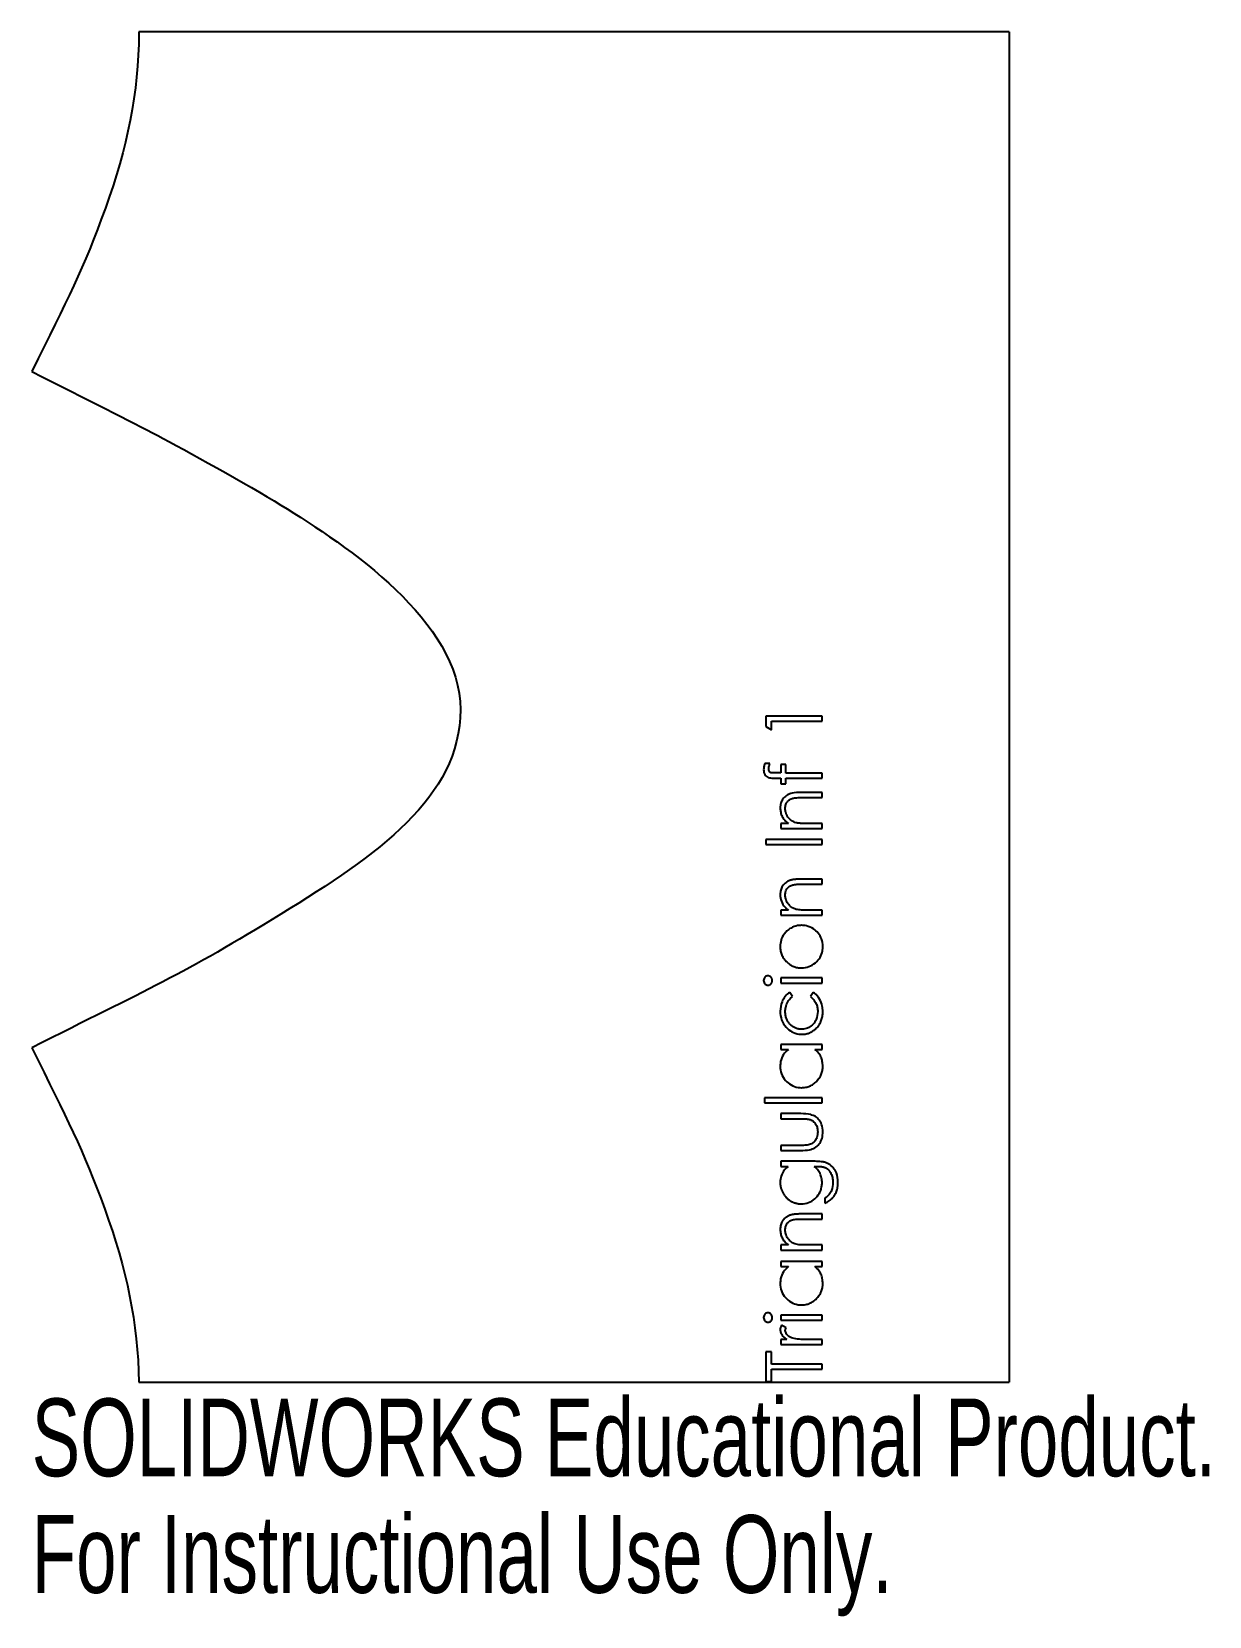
# Model space of a CAD drawing. Header units: millimetres. Extents: x 6.5 to 79.8, y -98.4 to 0.1.
import ezdxf

# ---------------------------------------------------------------- set-up
doc = ezdxf.new("R2010")
doc.units = ezdxf.units.MM
doc.styles.add('SLDTEXTSTYLE0', font='TXT', dxfattribs={"width": 0.7})

msp = doc.modelspace()

# ---------------------------------------------------------------- linework, layer by layer
at = {"color": 7, "linetype": 'Continuous', "lineweight": 25}
for p, q in [((67.305, 0.1), (13.163, 0.1)), ((13.163, 0.1), (13.163, 0)), ((67.305, 0.1), (67.305, -83.867)), ((52.169, -42.45), (52.169, -43.097)), ((55.669, -42.45), (52.169, -42.45)), ((52.169, -43.097), (52.528, -43.303)), ((52.528, -42.764), (55.669, -42.764)), ((52.528, -43.303), (52.528, -42.764)), ((55.669, -42.764), (55.669, -42.45)), ((52.427, -45.412), (52.101, -45.412)), ((53.112, -45.993), (52.757, -45.993)), ((53.112, -45.457), (53.112, -45.993)), ((53.426, -45.457), (53.112, -45.457)), ((53.426, -45.994), (53.426, -45.457)), ((55.669, -45.995), (53.426, -45.994)), ((55.669, -46.309), (55.669, -45.995)), ((52.703, -46.309), (53.112, -46.309)), ((53.112, -46.309), (53.112, -46.668)), ((53.112, -46.668), (53.426, -46.668)), ((53.426, -46.309), (55.669, -46.309)), ((53.426, -46.668), (53.426, -46.309)), ((55.669, -47.207), (54.363, -47.207)), ((55.669, -47.521), (55.669, -47.207)), ((54.466, -47.521), (55.669, -47.521)), ((53.112, -49.136), (53.112, -49.45)), ((53.573, -49.136), (53.112, -49.136)), ((55.669, -49.136), (54.745, -49.136)), ((55.669, -49.45), (55.669, -49.136)), ((52.169, -50.123), (52.169, -50.437)), ((55.669, -50.123), (52.169, -50.123)), ((53.112, -49.45), (55.669, -49.45)), ((55.669, -50.437), (55.669, -50.123)), ((52.169, -50.437), (55.669, -50.437)), ((55.669, -52.591), (54.363, -52.591)), ((54.466, -52.905), (55.669, -52.905)), ((55.669, -52.905), (55.669, -52.591)), ((53.112, -54.521), (53.112, -54.835)), ((53.573, -54.521), (53.112, -54.521)), ((53.112, -54.835), (55.669, -54.835)), ((55.669, -54.521), (54.745, -54.521)), ((55.669, -54.835), (55.669, -54.521)), ((53.112, -58.739), (53.112, -59.053)), ((55.669, -58.739), (53.112, -58.739)), ((53.112, -59.053), (55.669, -59.053)), ((55.669, -59.053), (55.669, -58.739)), ((53.83, -59.899), (53.666, -59.636)), ((55.124, -59.636), (54.951, -59.899)), ((53.112, -62.867), (53.112, -63.181)), ((55.669, -62.867), (53.112, -62.867)), ((55.669, -63.181), (55.669, -62.867)), ((53.112, -63.181), (53.585, -63.181)), ((55.227, -63.181), (55.669, -63.181)), ((52.08, -66.187), (52.08, -66.501)), ((55.669, -66.187), (52.08, -66.187)), ((52.08, -66.501), (55.669, -66.501)), ((55.669, -66.501), (55.669, -66.187)), ((53.112, -67.175), (53.112, -67.489)), ((54.357, -67.175), (53.112, -67.175)), ((53.112, -67.489), (54.298, -67.489)), ((53.112, -69.149), (53.112, -69.463)), ((54.298, -69.149), (53.112, -69.149)), ((53.112, -69.463), (54.334, -69.463)), ((53.112, -70.136), (53.112, -70.45)), ((55.141, -70.136), (53.112, -70.136)), ((53.112, -70.45), (53.559, -70.45)), ((55.179, -70.45), (55.312, -70.45)), ((55.849, -72.425), (55.849, -72.739)), ((55.669, -73.412), (54.363, -73.412)), ((54.466, -73.726), (55.669, -73.726)), ((55.669, -73.726), (55.669, -73.412)), ((53.112, -75.341), (53.112, -75.655)), ((53.573, -75.341), (53.112, -75.341)), ((53.112, -75.655), (55.669, -75.655)), ((55.669, -75.341), (54.745, -75.341)), ((55.669, -75.655), (55.669, -75.341)), ((53.112, -76.373), (53.112, -76.687)), ((55.669, -76.373), (53.112, -76.373)), ((53.112, -76.687), (53.585, -76.687)), ((55.227, -76.687), (55.669, -76.687)), ((55.669, -76.687), (55.669, -76.373)), ((53.112, -79.694), (53.112, -80.008)), ((55.669, -79.694), (53.112, -79.694)), ((55.669, -80.008), (55.669, -79.694)), ((53.112, -80.008), (55.669, -80.008)), ((53.427, -80.494), (53.155, -80.322)), ((53.112, -81.219), (53.112, -81.533)), ((53.488, -81.219), (53.112, -81.219)), ((53.112, -81.533), (55.669, -81.533)), ((55.669, -81.219), (54.81, -81.219)), ((55.669, -81.533), (55.669, -81.219)), ((52.169, -81.982), (52.169, -83.822)), ((52.528, -81.982), (52.169, -81.982)), ((52.528, -82.745), (52.528, -81.982)), ((55.669, -82.745), (52.528, -82.745)), ((55.669, -83.059), (55.669, -82.745)), ((52.528, -83.822), (52.528, -83.059)), ((52.528, -83.059), (55.669, -83.059)), ((13.162, -83.867), (67.305, -83.867)), ((52.169, -83.822), (52.528, -83.822))]:
    msp.add_line(p, q, dxfattribs=at)
for points, knots in [([(13.163, 0), (13.159, -3.658), (12.43, -7.148), (9.728, -14.616), (8.707, -16.585), (6.496, -21.025)], [0, 0, 0, 0, 0.5, 0.5, 1, 1, 1, 1]), ([(6.496, -21.025), (10.027, -22.797), (12.64, -24.128), (16.03, -25.908), (19.925, -28.049), (26.154, -31.891), (33.166, -36.56), (33.165, -47.54), (27.974, -51.087), (16.029, -58.455), (13.557, -59.531), (6.496, -63.075)], [0, 0, 0, 0, 0.125, 0.125, 0.25, 0.25, 0.5, 0.5, 0.75, 0.75, 1, 1, 1, 1]), ([(52.101, -45.412), (52.092, -45.443), (52.083, -45.474), (52.075, -45.506), (52.067, -45.537), (52.061, -45.569), (52.055, -45.601), (52.043, -45.665), (52.037, -45.73), (52.035, -45.795)], [0, 0, 0, 0, 0.0000975719, 0.0000975719, 0.0000975719, 0.0001952224, 0.0001952224, 0.0001952224, 0.0003900159, 0.0003900159, 0.0003900159, 0.0003900159]), ([(52.035, -45.795), (52.037, -45.867), (52.045, -45.941), (52.07, -46.009), (52.088, -46.056), (52.113, -46.102), (52.146, -46.141), (52.178, -46.18), (52.218, -46.215), (52.262, -46.24), (52.302, -46.262), (52.348, -46.276), (52.393, -46.285), (52.494, -46.307), (52.599, -46.309), (52.703, -46.309)], [0, 0, 0, 0, 0.0002172912, 0.0002172912, 0.0002172912, 0.0003683613, 0.0003683613, 0.0003683613, 0.0005201467, 0.0005201467, 0.0005201467, 0.0006575368, 0.0006575368, 0.0006575368, 0.0009661994, 0.0009661994, 0.0009661994, 0.0009661994]), ([(52.349, -45.73), (52.35, -45.702), (52.352, -45.675), (52.356, -45.647), (52.36, -45.62), (52.366, -45.593), (52.373, -45.566), (52.387, -45.514), (52.407, -45.462), (52.427, -45.412)], [0, 0, 0, 0, 0.000082786, 0.000082786, 0.000082786, 0.0001656782, 0.0001656782, 0.0001656782, 0.0003299111, 0.0003299111, 0.0003299111, 0.0003299111]), ([(52.757, -45.993), (52.7, -45.994), (52.643, -45.993), (52.586, -45.989), (52.559, -45.988), (52.533, -45.985), (52.506, -45.982), (52.491, -45.98), (52.477, -45.976), (52.463, -45.969), (52.45, -45.962), (52.437, -45.953), (52.426, -45.942), (52.405, -45.921), (52.387, -45.895), (52.375, -45.868), (52.363, -45.842), (52.356, -45.814), (52.353, -45.785), (52.35, -45.767), (52.35, -45.749), (52.349, -45.73)], [0, 0, 0, 0, 0.0001714342, 0.0001714342, 0.0001714342, 0.0002508883, 0.0002508883, 0.0002508883, 0.0002967415, 0.0002967415, 0.0002967415, 0.0003427135, 0.0003427135, 0.0003427135, 0.0004350936, 0.0004350936, 0.0004350936, 0.0005214408, 0.0005214408, 0.0005214408, 0.0005772455, 0.0005772455, 0.0005772455, 0.0005772455]), ([(54.363, -47.207), (54.177, -47.207), (53.989, -47.215), (53.807, -47.252), (53.706, -47.272), (53.606, -47.305), (53.516, -47.356), (53.427, -47.406), (53.345, -47.475), (53.279, -47.555), (53.217, -47.629), (53.166, -47.714), (53.131, -47.803), (53.095, -47.897), (53.075, -47.997), (53.07, -48.097), (53.068, -48.119), (53.068, -48.141), (53.067, -48.163)], [0, 0, 0, 0, 0.000558508, 0.000558508, 0.000558508, 0.00086766, 0.00086766, 0.00086766, 0.001179333, 0.001179333, 0.001179333, 0.001468886, 0.001468886, 0.001468886, 0.00176931, 0.00176931, 0.00176931, 0.001834568, 0.001834568, 0.001834568, 0.001834568]), ([(53.067, -48.163), (53.068, -48.21), (53.071, -48.302), (53.094, -48.438), (53.132, -48.569), (53.185, -48.694), (53.255, -48.815), (53.344, -48.929), (53.45, -49.038), (53.531, -49.103), (53.573, -49.136)], [0, 0, 0, 0, 0.123147, 0.243425, 0.36191, 0.480097, 0.601045, 0.726846, 0.859016, 1, 1, 1, 1]), ([(53.381, -48.218), (53.384, -48.125), (53.393, -48.031), (53.423, -47.943), (53.443, -47.885), (53.472, -47.828), (53.51, -47.779), (53.548, -47.73), (53.596, -47.688), (53.648, -47.654), (53.711, -47.614), (53.782, -47.586), (53.854, -47.566), (53.864, -47.563), (53.874, -47.561), (53.884, -47.558)], [0, 0, 0, 0, 0.0002774871, 0.0002774871, 0.0002774871, 0.0004625107, 0.0004625107, 0.0004625107, 0.0006482892, 0.0006482892, 0.0006482892, 0.0008720288, 0.0008720288, 0.0008720288, 0.0009030745, 0.0009030745, 0.0009030745, 0.0009030745]), ([(54.058, -49.088), (53.957, -49.058), (53.857, -49.015), (53.771, -48.954), (53.685, -48.892), (53.608, -48.815), (53.547, -48.729), (53.482, -48.64), (53.433, -48.538), (53.406, -48.432), (53.389, -48.362), (53.382, -48.289), (53.381, -48.218)], [0, 0, 0, 0, 0.000316823, 0.000316823, 0.000316823, 0.000633305, 0.000633305, 0.000633305, 0.000962909, 0.000962909, 0.000962909, 0.001176439, 0.001176439, 0.001176439, 0.001176439]), ([(53.884, -47.558), (53.932, -47.547), (53.981, -47.541), (54.029, -47.536), (54.078, -47.531), (54.126, -47.528), (54.175, -47.526), (54.272, -47.522), (54.369, -47.521), (54.466, -47.521)], [0, 0, 0, 0, 0.0001464416, 0.0001464416, 0.0001464416, 0.0002924544, 0.0002924544, 0.0002924544, 0.0005834542, 0.0005834542, 0.0005834542, 0.0005834542]), ([(54.745, -49.136), (54.705, -49.136), (54.628, -49.136), (54.518, -49.134), (54.418, -49.129), (54.327, -49.125), (54.246, -49.118), (54.175, -49.109), (54.113, -49.1), (54.076, -49.092), (54.058, -49.088)], [0, 0, 0, 0, 0.173906, 0.333601, 0.479157, 0.61054, 0.728948, 0.832385, 0.923005, 1, 1, 1, 1]), ([(54.363, -52.591), (54.322, -52.591), (54.241, -52.592), (54.124, -52.598), (54.016, -52.606), (53.916, -52.616), (53.825, -52.632), (53.742, -52.65), (53.668, -52.672), (53.581, -52.705), (53.483, -52.756), (53.379, -52.833), (53.287, -52.925), (53.208, -53.03), (53.145, -53.147), (53.1, -53.273), (53.072, -53.407), (53.069, -53.5), (53.067, -53.548)], [0, 0, 0, 0, 0.0679271, 0.1317255, 0.1906683, 0.2451968, 0.2955086, 0.3416162, 0.3833927, 0.4218026, 0.4933187, 0.5629239, 0.6330781, 0.7045117, 0.7765663, 0.8487461, 0.9227596, 1, 1, 1, 1]), ([(53.381, -53.602), (53.384, -53.51), (53.393, -53.415), (53.423, -53.328), (53.443, -53.269), (53.472, -53.213), (53.51, -53.164), (53.548, -53.115), (53.596, -53.072), (53.648, -53.039), (53.711, -52.998), (53.782, -52.97), (53.854, -52.951), (53.864, -52.948), (53.874, -52.945), (53.884, -52.942)], [0, 0, 0, 0, 0.0002774871, 0.0002774871, 0.0002774871, 0.0004625107, 0.0004625107, 0.0004625107, 0.0006482892, 0.0006482892, 0.0006482892, 0.0008720288, 0.0008720288, 0.0008720288, 0.0009030745, 0.0009030745, 0.0009030745, 0.0009030745]), ([(53.884, -52.942), (53.932, -52.932), (53.981, -52.925), (54.029, -52.921), (54.078, -52.916), (54.126, -52.913), (54.175, -52.91), (54.272, -52.906), (54.369, -52.906), (54.466, -52.905)], [0, 0, 0, 0, 0.0001464416, 0.0001464416, 0.0001464416, 0.0002924544, 0.0002924544, 0.0002924544, 0.0005834542, 0.0005834542, 0.0005834542, 0.0005834542]), ([(53.067, -53.548), (53.071, -53.689), (53.091, -53.834), (53.14, -53.967), (53.19, -54.101), (53.269, -54.227), (53.365, -54.333), (53.428, -54.402), (53.5, -54.462), (53.573, -54.521)], [0, 0, 0, 0, 0.000425427, 0.000425427, 0.000425427, 0.000856248, 0.000856248, 0.000856248, 0.001134119, 0.001134119, 0.001134119, 0.001134119]), ([(54.058, -54.472), (53.957, -54.443), (53.857, -54.399), (53.771, -54.338), (53.685, -54.277), (53.608, -54.2), (53.547, -54.114), (53.482, -54.025), (53.433, -53.923), (53.406, -53.816), (53.389, -53.747), (53.382, -53.674), (53.381, -53.602)], [0, 0, 0, 0, 0.000316823, 0.000316823, 0.000316823, 0.000633305, 0.000633305, 0.000633305, 0.000962909, 0.000962909, 0.000962909, 0.001176439, 0.001176439, 0.001176439, 0.001176439]), ([(54.745, -54.521), (54.687, -54.52), (54.63, -54.52), (54.572, -54.519), (54.515, -54.518), (54.457, -54.516), (54.4, -54.513), (54.285, -54.507), (54.17, -54.498), (54.058, -54.472)], [0, 0, 0, 0, 0.0001724863, 0.0001724863, 0.0001724863, 0.000345024, 0.000345024, 0.000345024, 0.0006898418, 0.0006898418, 0.0006898418, 0.0006898418]), ([(53.488, -55.814), (53.422, -55.877), (53.358, -55.943), (53.305, -56.018), (53.224, -56.13), (53.16, -56.257), (53.122, -56.39), (53.085, -56.518), (53.07, -56.652), (53.067, -56.785)], [0, 0, 0, 0, 0.000274468, 0.000274468, 0.000274468, 0.000693177, 0.000693177, 0.000693177, 0.001093287, 0.001093287, 0.001093287, 0.001093287]), ([(54.398, -55.463), (54.314, -55.465), (54.23, -55.47), (54.148, -55.484), (54.005, -55.509), (53.864, -55.559), (53.738, -55.631), (53.648, -55.682), (53.566, -55.746), (53.488, -55.814)], [0, 0, 0, 0, 0.000250447, 0.000250447, 0.000250447, 0.00069061, 0.00069061, 0.00069061, 0.001000429, 0.001000429, 0.001000429, 0.001000429]), ([(55.714, -56.785), (55.71, -56.624), (55.691, -56.459), (55.635, -56.307), (55.589, -56.179), (55.519, -56.058), (55.433, -55.954), (55.347, -55.85), (55.244, -55.758), (55.132, -55.683), (55.001, -55.595), (54.852, -55.53), (54.698, -55.496), (54.6, -55.474), (54.498, -55.465), (54.398, -55.463)], [0, 0, 0, 0, 0.000485208, 0.000485208, 0.000485208, 0.000890715, 0.000890715, 0.000890715, 0.001293558, 0.001293558, 0.001293558, 0.001766456, 0.001766456, 0.001766456, 0.002065996, 0.002065996, 0.002065996, 0.002065996]), ([(53.067, -56.785), (53.068, -56.833), (53.07, -56.928), (53.091, -57.066), (53.124, -57.198), (53.171, -57.324), (53.23, -57.444), (53.304, -57.556), (53.39, -57.664), (53.456, -57.727), (53.49, -57.76)], [0, 0, 0, 0, 0.1313, 0.258712, 0.382089, 0.503564, 0.625181, 0.747287, 0.871502, 1, 1, 1, 1]), ([(54.398, -58.11), (54.552, -58.107), (54.709, -58.085), (54.853, -58.033), (54.999, -57.98), (55.136, -57.897), (55.255, -57.798), (55.37, -57.701), (55.472, -57.585), (55.547, -57.455), (55.62, -57.329), (55.669, -57.188), (55.693, -57.044), (55.708, -56.959), (55.712, -56.872), (55.714, -56.785)], [0, 0, 0, 0, 0.000462335, 0.000462335, 0.000462335, 0.000927126, 0.000927126, 0.000927126, 0.00137756, 0.00137756, 0.00137756, 0.001813314, 0.001813314, 0.001813314, 0.002070259, 0.002070259, 0.002070259, 0.002070259]), ([(53.49, -57.76), (53.523, -57.788), (53.586, -57.843), (53.689, -57.915), (53.797, -57.975), (53.909, -58.024), (54.025, -58.064), (54.145, -58.091), (54.27, -58.107), (54.355, -58.109), (54.398, -58.11)], [0, 0, 0, 0, 0.128414, 0.253765, 0.377295, 0.499568, 0.621312, 0.744756, 0.871078, 1, 1, 1, 1]), ([(52.305, -58.604), (52.268, -58.606), (52.23, -58.612), (52.196, -58.628), (52.166, -58.642), (52.139, -58.664), (52.116, -58.688), (52.092, -58.714), (52.071, -58.745), (52.058, -58.777), (52.044, -58.81), (52.038, -58.845), (52.036, -58.88), (52.035, -58.886), (52.035, -58.891), (52.035, -58.897)], [0, 0, 0, 0, 0.0001119691, 0.0001119691, 0.0001119691, 0.0002113282, 0.0002113282, 0.0002113282, 0.0003172396, 0.0003172396, 0.0003172396, 0.0004214758, 0.0004214758, 0.0004214758, 0.0004383353, 0.0004383353, 0.0004383353, 0.0004383353]), ([(52.035, -58.897), (52.037, -58.941), (52.044, -58.986), (52.062, -59.026), (52.079, -59.06), (52.101, -59.091), (52.129, -59.117), (52.154, -59.14), (52.184, -59.16), (52.216, -59.172), (52.245, -59.182), (52.275, -59.186), (52.305, -59.187)], [0, 0, 0, 0, 0.0001314608, 0.0001314608, 0.0001314608, 0.0002429717, 0.0002429717, 0.0002429717, 0.0003459263, 0.0003459263, 0.0003459263, 0.0004353458, 0.0004353458, 0.0004353458, 0.0004353458]), ([(52.573, -58.897), (52.572, -58.878), (52.571, -58.839), (52.555, -58.784), (52.53, -58.734), (52.495, -58.689), (52.455, -58.651), (52.408, -58.624), (52.358, -58.607), (52.323, -58.605), (52.305, -58.604)], [0, 0, 0, 0, 0.1326987, 0.2598496, 0.3866707, 0.5150829, 0.6425029, 0.7624537, 0.8798379, 1, 1, 1, 1]), ([(52.305, -59.187), (52.323, -59.186), (52.358, -59.184), (52.408, -59.167), (52.455, -59.14), (52.495, -59.103), (52.53, -59.058), (52.555, -59.008), (52.571, -58.954), (52.572, -58.916), (52.573, -58.897)], [0, 0, 0, 0, 0.120854, 0.238915, 0.359557, 0.486635, 0.615787, 0.743339, 0.868133, 1, 1, 1, 1]), ([(53.666, -59.636), (53.557, -59.704), (53.453, -59.787), (53.371, -59.887), (53.288, -59.987), (53.226, -60.104), (53.178, -60.225), (53.106, -60.409), (53.071, -60.609), (53.067, -60.807)], [0, 0, 0, 0, 0.000387564, 0.000387564, 0.000387564, 0.000776536, 0.000776536, 0.000776536, 0.001373172, 0.001373172, 0.001373172, 0.001373172]), ([(53.381, -60.83), (53.383, -60.742), (53.388, -60.652), (53.406, -60.566), (53.431, -60.443), (53.475, -60.322), (53.541, -60.215), (53.604, -60.111), (53.687, -60.017), (53.781, -59.939), (53.797, -59.925), (53.813, -59.912), (53.83, -59.899)], [0, 0, 0, 0, 0.000265532, 0.000265532, 0.000265532, 0.000644575, 0.000644575, 0.000644575, 0.001012544, 0.001012544, 0.001012544, 0.001075483, 0.001075483, 0.001075483, 0.001075483]), ([(54.951, -59.899), (54.987, -59.929), (55.058, -59.989), (55.149, -60.09), (55.227, -60.196), (55.29, -60.31), (55.34, -60.431), (55.375, -60.557), (55.396, -60.691), (55.399, -60.782), (55.4, -60.828)], [0, 0, 0, 0, 0.131436, 0.258143, 0.380628, 0.501558, 0.622702, 0.744553, 0.870019, 1, 1, 1, 1]), ([(55.714, -60.833), (55.713, -60.719), (55.705, -60.605), (55.683, -60.493), (55.652, -60.337), (55.596, -60.183), (55.514, -60.047), (55.434, -59.911), (55.328, -59.787), (55.203, -59.692), (55.177, -59.672), (55.151, -59.654), (55.124, -59.636)], [0, 0, 0, 0, 0.000341013, 0.000341013, 0.000341013, 0.000822654, 0.000822654, 0.000822654, 0.001299786, 0.001299786, 0.001299786, 0.001395425, 0.001395425, 0.001395425, 0.001395425]), ([(53.067, -60.807), (53.07, -60.987), (53.094, -61.169), (53.154, -61.339), (53.215, -61.509), (53.309, -61.672), (53.431, -61.806), (53.535, -61.92), (53.661, -62.017), (53.798, -62.089), (53.929, -62.157), (54.074, -62.205), (54.22, -62.225), (54.284, -62.234), (54.348, -62.238), (54.412, -62.239)], [0, 0, 0, 0, 0.000538846, 0.000538846, 0.000538846, 0.00108353, 0.00108353, 0.00108353, 0.001545368, 0.001545368, 0.001545368, 0.00198767, 0.00198767, 0.00198767, 0.002176173, 0.002176173, 0.002176173, 0.002176173]), ([(54.384, -61.925), (54.349, -61.924), (54.282, -61.922), (54.183, -61.906), (54.087, -61.883), (53.997, -61.848), (53.909, -61.805), (53.826, -61.75), (53.746, -61.687), (53.672, -61.614), (53.604, -61.534), (53.544, -61.448), (53.494, -61.357), (53.452, -61.262), (53.421, -61.161), (53.397, -61.055), (53.384, -60.944), (53.382, -60.868), (53.381, -60.83)], [0, 0, 0, 0, 0.061906, 0.122282, 0.181243, 0.239687, 0.298403, 0.358078, 0.419262, 0.482458, 0.54645, 0.609183, 0.671752, 0.734538, 0.798031, 0.863079, 0.930478, 1, 1, 1, 1]), ([(55.4, -60.828), (55.395, -60.995), (55.369, -61.167), (55.301, -61.32), (55.254, -61.424), (55.191, -61.523), (55.113, -61.606), (55.035, -61.69), (54.941, -61.761), (54.839, -61.813), (54.738, -61.865), (54.628, -61.902), (54.515, -61.916), (54.472, -61.921), (54.428, -61.923), (54.384, -61.925)], [0, 0, 0, 0, 0.00050208, 0.00050208, 0.00050208, 0.00084071, 0.00084071, 0.00084071, 0.001179837, 0.001179837, 0.001179837, 0.001515202, 0.001515202, 0.001515202, 0.001643662, 0.001643662, 0.001643662, 0.001643662]), ([(54.412, -62.239), (54.456, -62.237), (54.544, -62.235), (54.672, -62.215), (54.797, -62.185), (54.915, -62.141), (55.028, -62.084), (55.136, -62.015), (55.24, -61.934), (55.336, -61.84), (55.425, -61.738), (55.502, -61.628), (55.568, -61.511), (55.622, -61.388), (55.663, -61.258), (55.692, -61.122), (55.712, -60.98), (55.713, -60.882), (55.714, -60.833)], [0, 0, 0, 0, 0.062375, 0.123034, 0.182206, 0.24135, 0.30001, 0.359868, 0.420812, 0.484125, 0.547827, 0.610421, 0.672817, 0.735512, 0.798875, 0.863645, 0.930431, 1, 1, 1, 1]), ([(6.496, -63.075), (8.685, -67.469), (9.692, -69.415), (12.386, -76.803), (13.119, -80.219), (13.162, -83.867)], [0, 0, 0, 0, 0.5, 0.5, 1, 1, 1, 1]), ([(53.585, -63.181), (53.465, -63.274), (53.35, -63.379), (53.266, -63.506), (53.181, -63.634), (53.123, -63.783), (53.093, -63.933), (53.075, -64.026), (53.069, -64.121), (53.067, -64.216)], [0, 0, 0, 0, 0.000455479, 0.000455479, 0.000455479, 0.000917423, 0.000917423, 0.000917423, 0.001198448, 0.001198448, 0.001198448, 0.001198448]), ([(55.714, -64.226), (55.713, -64.175), (55.711, -64.075), (55.687, -63.928), (55.651, -63.787), (55.6, -63.652), (55.532, -63.524), (55.448, -63.4), (55.345, -63.286), (55.267, -63.216), (55.227, -63.181)], [0, 0, 0, 0, 0.127623, 0.251841, 0.372678, 0.492807, 0.613695, 0.73754, 0.865709, 1, 1, 1, 1]), ([(53.067, -64.216), (53.071, -64.376), (53.092, -64.54), (53.148, -64.69), (53.204, -64.842), (53.291, -64.985), (53.398, -65.106), (53.496, -65.217), (53.612, -65.316), (53.741, -65.391), (53.876, -65.47), (54.03, -65.523), (54.185, -65.545), (54.251, -65.555), (54.317, -65.557), (54.384, -65.559)], [0, 0, 0, 0, 0.000481557, 0.000481557, 0.000481557, 0.000966642, 0.000966642, 0.000966642, 0.001409977, 0.001409977, 0.001409977, 0.001880345, 0.001880345, 0.001880345, 0.002076199, 0.002076199, 0.002076199, 0.002076199]), ([(54.384, -65.559), (54.429, -65.558), (54.519, -65.555), (54.65, -65.537), (54.776, -65.507), (54.898, -65.464), (55.014, -65.408), (55.125, -65.341), (55.23, -65.261), (55.328, -65.17), (55.418, -65.071), (55.498, -64.965), (55.564, -64.854), (55.62, -64.738), (55.662, -64.617), (55.692, -64.491), (55.711, -64.36), (55.713, -64.271), (55.714, -64.226)], [0, 0, 0, 0, 0.064954, 0.128099, 0.189669, 0.250706, 0.311891, 0.373265, 0.435809, 0.500424, 0.565061, 0.627671, 0.689332, 0.75007, 0.810996, 0.872567, 0.93538, 1, 1, 1, 1]), ([(54.298, -67.489), (54.336, -67.489), (54.408, -67.489), (54.512, -67.492), (54.605, -67.495), (54.689, -67.5), (54.762, -67.508), (54.824, -67.517), (54.876, -67.527), (54.907, -67.536), (54.921, -67.541)], [0, 0, 0, 0, 0.1810473, 0.3465057, 0.4952454, 0.6285346, 0.7454085, 0.8459263, 0.9303072, 1, 1, 1, 1]), ([(55.714, -68.317), (55.713, -68.158), (55.695, -67.996), (55.641, -67.847), (55.606, -67.747), (55.553, -67.652), (55.488, -67.569), (55.422, -67.487), (55.342, -67.413), (55.252, -67.358), (55.164, -67.303), (55.067, -67.263), (54.967, -67.237), (54.769, -67.185), (54.561, -67.177), (54.357, -67.175)], [0, 0, 0, 0, 0.000475598, 0.000475598, 0.000475598, 0.000790843, 0.000790843, 0.000790843, 0.001106846, 0.001106846, 0.001106846, 0.001414219, 0.001414219, 0.001414219, 0.002023325, 0.002023325, 0.002023325, 0.002023325]), ([(54.921, -67.541), (55.011, -67.577), (55.098, -67.628), (55.167, -67.696), (55.228, -67.755), (55.278, -67.826), (55.315, -67.902), (55.351, -67.977), (55.375, -68.059), (55.387, -68.141), (55.396, -68.198), (55.398, -68.256), (55.4, -68.314)], [0, 0, 0, 0, 0.0002909155, 0.0002909155, 0.0002909155, 0.000542856, 0.000542856, 0.000542856, 0.0007896782, 0.0007896782, 0.0007896782, 0.0009602908, 0.0009602908, 0.0009602908, 0.0009602908]), ([(54.334, -69.463), (54.522, -69.461), (54.713, -69.453), (54.898, -69.415), (55.009, -69.392), (55.119, -69.356), (55.217, -69.299), (55.315, -69.242), (55.406, -69.168), (55.477, -69.079), (55.543, -68.998), (55.596, -68.906), (55.634, -68.808), (55.683, -68.678), (55.708, -68.537), (55.713, -68.397), (55.714, -68.371), (55.714, -68.344), (55.714, -68.317)], [0, 0, 0, 0, 0.000565937, 0.000565937, 0.000565937, 0.000906558, 0.000906558, 0.000906558, 0.001249065, 0.001249065, 0.001249065, 0.0015612, 0.0015612, 0.0015612, 0.001980009, 0.001980009, 0.001980009, 0.002059968, 0.002059968, 0.002059968, 0.002059968]), ([(55.4, -68.314), (55.396, -68.429), (55.384, -68.546), (55.344, -68.654), (55.314, -68.736), (55.273, -68.814), (55.218, -68.881), (55.163, -68.948), (55.094, -69.006), (55.018, -69.047), (54.98, -69.069), (54.938, -69.084), (54.896, -69.099)], [0, 0, 0, 0, 0.0003452297, 0.0003452297, 0.0003452297, 0.0006027912, 0.0006027912, 0.0006027912, 0.0008619953, 0.0008619953, 0.0008619953, 0.0009923468, 0.0009923468, 0.0009923468, 0.0009923468]), ([(54.896, -69.099), (54.848, -69.113), (54.798, -69.121), (54.748, -69.128), (54.698, -69.134), (54.648, -69.138), (54.598, -69.141), (54.498, -69.147), (54.398, -69.148), (54.298, -69.149)], [0, 0, 0, 0, 0.0001511244, 0.0001511244, 0.0001511244, 0.0003015882, 0.0003015882, 0.0003015882, 0.0006008298, 0.0006008298, 0.0006008298, 0.0006008298]), ([(53.559, -70.45), (53.423, -70.571), (53.29, -70.705), (53.206, -70.866), (53.142, -70.987), (53.101, -71.122), (53.082, -71.258), (53.072, -71.325), (53.069, -71.394), (53.067, -71.463)], [0, 0, 0, 0, 0.000545486, 0.000545486, 0.000545486, 0.000952998, 0.000952998, 0.000952998, 0.001154492, 0.001154492, 0.001154492, 0.001154492]), ([(55.926, -70.229), (55.863, -70.208), (55.799, -70.191), (55.733, -70.179), (55.668, -70.166), (55.602, -70.158), (55.536, -70.152), (55.405, -70.141), (55.273, -70.137), (55.141, -70.136)], [0, 0, 0, 0, 0.0001991732, 0.0001991732, 0.0001991732, 0.0003978228, 0.0003978228, 0.0003978228, 0.0007924814, 0.0007924814, 0.0007924814, 0.0007924814]), ([(55.669, -71.472), (55.668, -71.423), (55.665, -71.325), (55.64, -71.179), (55.6, -71.039), (55.545, -70.903), (55.475, -70.774), (55.391, -70.654), (55.292, -70.545), (55.217, -70.482), (55.179, -70.45)], [0, 0, 0, 0, 0.126843, 0.251006, 0.375267, 0.500427, 0.625557, 0.749059, 0.873416, 1, 1, 1, 1]), ([(55.312, -70.45), (55.346, -70.45), (55.411, -70.451), (55.506, -70.456), (55.593, -70.463), (55.673, -70.474), (55.745, -70.488), (55.809, -70.505), (55.867, -70.525), (55.933, -70.557), (56.008, -70.608), (56.089, -70.684), (56.16, -70.778), (56.225, -70.887), (56.278, -71.012), (56.316, -71.15), (56.338, -71.302), (56.341, -71.408), (56.343, -71.463)], [0, 0, 0, 0, 0.060777, 0.117433, 0.169606, 0.217853, 0.261416, 0.301265, 0.337323, 0.370316, 0.433435, 0.498962, 0.568877, 0.644781, 0.725513, 0.810719, 0.90182, 1, 1, 1, 1]), ([(56.657, -71.432), (56.654, -71.24), (56.628, -71.043), (56.56, -70.863), (56.516, -70.748), (56.454, -70.638), (56.376, -70.543), (56.298, -70.448), (56.199, -70.366), (56.092, -70.305), (56.039, -70.275), (55.983, -70.251), (55.926, -70.229)], [0, 0, 0, 0, 0.000577451, 0.000577451, 0.000577451, 0.000943919, 0.000943919, 0.000943919, 0.001313745, 0.001313745, 0.001313745, 0.001492931, 0.001492931, 0.001492931, 0.001492931]), ([(53.067, -71.463), (53.067, -71.491), (53.068, -71.548), (53.077, -71.633), (53.091, -71.717), (53.11, -71.8), (53.136, -71.882), (53.165, -71.963), (53.203, -72.042), (53.243, -72.12), (53.289, -72.195), (53.34, -72.267), (53.394, -72.335), (53.452, -72.398), (53.515, -72.457), (53.581, -72.512), (53.651, -72.562), (53.725, -72.608), (53.802, -72.649), (53.88, -72.686), (53.96, -72.716), (54.042, -72.74), (54.125, -72.76), (54.209, -72.773), (54.295, -72.782), (54.353, -72.783), (54.382, -72.783)], [0, 0, 0, 0, 0.041357, 0.082554, 0.123772, 0.164784, 0.205935, 0.247533, 0.289677, 0.332567, 0.37545, 0.417751, 0.459447, 0.500927, 0.54239, 0.583775, 0.625524, 0.66783, 0.710122, 0.751509, 0.79279, 0.833842, 0.874931, 0.916095, 0.957966, 1, 1, 1, 1]), ([(54.382, -72.783), (54.535, -72.78), (54.69, -72.759), (54.833, -72.706), (54.976, -72.652), (55.113, -72.572), (55.228, -72.47), (55.333, -72.377), (55.422, -72.263), (55.492, -72.141), (55.564, -72.015), (55.616, -71.875), (55.644, -71.733), (55.661, -71.647), (55.668, -71.56), (55.669, -71.472)], [0, 0, 0, 0, 0.00045746, 0.00045746, 0.00045746, 0.000916555, 0.000916555, 0.000916555, 0.001336867, 0.001336867, 0.001336867, 0.001770313, 0.001770313, 0.001770313, 0.002029025, 0.002029025, 0.002029025, 0.002029025]), ([(55.849, -72.739), (55.897, -72.716), (55.989, -72.673), (56.114, -72.599), (56.221, -72.523), (56.312, -72.441), (56.389, -72.351), (56.456, -72.251), (56.514, -72.139), (56.565, -72.016), (56.607, -71.882), (56.636, -71.739), (56.654, -71.589), (56.656, -71.485), (56.657, -71.432)], [0, 0, 0, 0, 0.096936, 0.185113, 0.264572, 0.337071, 0.407276, 0.479818, 0.556544, 0.637841, 0.723135, 0.811583, 0.903512, 1, 1, 1, 1]), ([(56.343, -71.463), (56.338, -71.626), (56.323, -71.793), (56.265, -71.945), (56.228, -72.04), (56.175, -72.131), (56.11, -72.209), (56.037, -72.295), (55.944, -72.364), (55.849, -72.425)], [0, 0, 0, 0, 0.000488953, 0.000488953, 0.000488953, 0.000792415, 0.000792415, 0.000792415, 0.001128884, 0.001128884, 0.001128884, 0.001128884]), ([(54.363, -73.412), (54.322, -73.412), (54.241, -73.412), (54.124, -73.418), (54.016, -73.426), (53.916, -73.437), (53.825, -73.453), (53.742, -73.47), (53.668, -73.492), (53.581, -73.525), (53.483, -73.577), (53.379, -73.653), (53.287, -73.745), (53.208, -73.851), (53.145, -73.967), (53.1, -74.093), (53.072, -74.228), (53.069, -74.321), (53.067, -74.368)], [0, 0, 0, 0, 0.0679271, 0.1317255, 0.1906683, 0.2451968, 0.2955086, 0.3416162, 0.3833927, 0.4218026, 0.4933187, 0.5629239, 0.6330781, 0.7045117, 0.7765663, 0.8487461, 0.9227596, 1, 1, 1, 1]), ([(53.381, -74.423), (53.382, -74.38), (53.385, -74.298), (53.409, -74.182), (53.448, -74.077), (53.504, -73.986), (53.576, -73.908), (53.665, -73.845), (53.768, -73.794), (53.845, -73.774), (53.884, -73.763)], [0, 0, 0, 0, 0.140749, 0.270038, 0.390746, 0.506858, 0.621567, 0.739842, 0.864471, 1, 1, 1, 1]), ([(53.884, -73.763), (53.932, -73.753), (53.981, -73.746), (54.029, -73.741), (54.078, -73.736), (54.126, -73.733), (54.175, -73.731), (54.272, -73.727), (54.369, -73.726), (54.466, -73.726)], [0, 0, 0, 0, 0.0001464416, 0.0001464416, 0.0001464416, 0.0002924544, 0.0002924544, 0.0002924544, 0.0005834542, 0.0005834542, 0.0005834542, 0.0005834542]), ([(53.067, -74.368), (53.068, -74.415), (53.071, -74.507), (53.094, -74.644), (53.132, -74.774), (53.185, -74.9), (53.255, -75.02), (53.344, -75.134), (53.45, -75.243), (53.531, -75.308), (53.573, -75.341)], [0, 0, 0, 0, 0.123147, 0.243425, 0.36191, 0.480097, 0.601045, 0.726846, 0.859016, 1, 1, 1, 1]), ([(54.058, -75.293), (53.957, -75.263), (53.857, -75.22), (53.771, -75.159), (53.685, -75.097), (53.608, -75.02), (53.547, -74.934), (53.482, -74.846), (53.433, -74.743), (53.406, -74.637), (53.389, -74.567), (53.382, -74.495), (53.381, -74.423)], [0, 0, 0, 0, 0.000316823, 0.000316823, 0.000316823, 0.000633305, 0.000633305, 0.000633305, 0.000962909, 0.000962909, 0.000962909, 0.001176439, 0.001176439, 0.001176439, 0.001176439]), ([(54.745, -75.341), (54.687, -75.341), (54.63, -75.341), (54.572, -75.34), (54.515, -75.339), (54.457, -75.336), (54.4, -75.333), (54.285, -75.328), (54.17, -75.318), (54.058, -75.293)], [0, 0, 0, 0, 0.0001724863, 0.0001724863, 0.0001724863, 0.000345024, 0.000345024, 0.000345024, 0.0006898418, 0.0006898418, 0.0006898418, 0.0006898418]), ([(53.585, -76.687), (53.465, -76.781), (53.35, -76.886), (53.266, -77.012), (53.181, -77.14), (53.123, -77.289), (53.093, -77.44), (53.075, -77.532), (53.069, -77.628), (53.067, -77.722)], [0, 0, 0, 0, 0.000455479, 0.000455479, 0.000455479, 0.000917423, 0.000917423, 0.000917423, 0.001198448, 0.001198448, 0.001198448, 0.001198448]), ([(55.714, -77.732), (55.713, -77.681), (55.711, -77.581), (55.687, -77.434), (55.651, -77.293), (55.6, -77.158), (55.532, -77.03), (55.448, -76.907), (55.345, -76.792), (55.267, -76.723), (55.227, -76.687)], [0, 0, 0, 0, 0.127623, 0.251841, 0.372678, 0.492807, 0.613695, 0.73754, 0.865709, 1, 1, 1, 1]), ([(53.067, -77.722), (53.071, -77.883), (53.092, -78.046), (53.148, -78.197), (53.204, -78.348), (53.291, -78.491), (53.398, -78.612), (53.496, -78.724), (53.612, -78.823), (53.741, -78.897), (53.876, -78.976), (54.03, -79.03), (54.185, -79.052), (54.251, -79.061), (54.317, -79.064), (54.384, -79.066)], [0, 0, 0, 0, 0.000481557, 0.000481557, 0.000481557, 0.000966642, 0.000966642, 0.000966642, 0.001409977, 0.001409977, 0.001409977, 0.001880345, 0.001880345, 0.001880345, 0.002076199, 0.002076199, 0.002076199, 0.002076199]), ([(54.384, -79.066), (54.429, -79.064), (54.519, -79.062), (54.65, -79.043), (54.776, -79.013), (54.898, -78.97), (55.014, -78.914), (55.125, -78.848), (55.23, -78.768), (55.328, -78.676), (55.418, -78.577), (55.498, -78.471), (55.564, -78.36), (55.62, -78.245), (55.662, -78.123), (55.692, -77.997), (55.711, -77.866), (55.713, -77.777), (55.714, -77.732)], [0, 0, 0, 0, 0.064954, 0.128099, 0.189669, 0.250706, 0.311891, 0.373265, 0.435809, 0.500424, 0.565061, 0.627671, 0.689332, 0.75007, 0.810996, 0.872567, 0.93538, 1, 1, 1, 1]), ([(52.305, -79.559), (52.268, -79.561), (52.23, -79.567), (52.196, -79.583), (52.166, -79.598), (52.139, -79.619), (52.116, -79.643), (52.092, -79.669), (52.071, -79.7), (52.058, -79.732), (52.044, -79.765), (52.038, -79.8), (52.036, -79.835), (52.035, -79.841), (52.035, -79.846), (52.035, -79.852)], [0, 0, 0, 0, 0.0001119691, 0.0001119691, 0.0001119691, 0.0002113282, 0.0002113282, 0.0002113282, 0.0003172396, 0.0003172396, 0.0003172396, 0.0004214758, 0.0004214758, 0.0004214758, 0.0004383353, 0.0004383353, 0.0004383353, 0.0004383353]), ([(52.573, -79.852), (52.572, -79.814), (52.567, -79.776), (52.554, -79.74), (52.54, -79.705), (52.518, -79.672), (52.492, -79.644), (52.469, -79.618), (52.441, -79.597), (52.41, -79.582), (52.382, -79.569), (52.352, -79.562), (52.322, -79.56), (52.317, -79.56), (52.311, -79.559), (52.305, -79.559)], [0, 0, 0, 0, 0.0001134005, 0.0001134005, 0.0001134005, 0.0002281021, 0.0002281021, 0.0002281021, 0.0003314501, 0.0003314501, 0.0003314501, 0.0004212992, 0.0004212992, 0.0004212992, 0.0004379647, 0.0004379647, 0.0004379647, 0.0004379647]), ([(52.035, -79.852), (52.037, -79.896), (52.044, -79.941), (52.062, -79.981), (52.079, -80.015), (52.101, -80.046), (52.129, -80.072), (52.154, -80.096), (52.184, -80.115), (52.216, -80.127), (52.245, -80.137), (52.275, -80.141), (52.305, -80.142)], [0, 0, 0, 0, 0.0001314608, 0.0001314608, 0.0001314608, 0.0002429717, 0.0002429717, 0.0002429717, 0.0003459263, 0.0003459263, 0.0003459263, 0.0004353458, 0.0004353458, 0.0004353458, 0.0004353458]), ([(52.305, -80.142), (52.342, -80.14), (52.379, -80.134), (52.412, -80.119), (52.441, -80.105), (52.467, -80.085), (52.49, -80.062), (52.51, -80.04), (52.528, -80.015), (52.542, -79.988), (52.558, -79.957), (52.568, -79.923), (52.571, -79.888), (52.572, -79.876), (52.573, -79.864), (52.573, -79.852)], [0, 0, 0, 0, 0.0001090711, 0.0001090711, 0.0001090711, 0.0002045225, 0.0002045225, 0.0002045225, 0.0002936658, 0.0002936658, 0.0002936658, 0.0003968884, 0.0003968884, 0.0003968884, 0.0004322398, 0.0004322398, 0.0004322398, 0.0004322398]), ([(53.155, -80.322), (53.141, -80.345), (53.115, -80.391), (53.088, -80.461), (53.071, -80.529), (53.068, -80.574), (53.067, -80.595)], [0, 0, 0, 0, 0.279676, 0.536477, 0.774722, 1, 1, 1, 1]), ([(53.067, -80.595), (53.07, -80.669), (53.082, -80.744), (53.109, -80.812), (53.136, -80.881), (53.177, -80.945), (53.225, -81.001), (53.299, -81.088), (53.393, -81.157), (53.488, -81.219)], [0, 0, 0, 0, 0.0002209321, 0.0002209321, 0.0002209321, 0.0004420836, 0.0004420836, 0.0004420836, 0.0007832438, 0.0007832438, 0.0007832438, 0.0007832438]), ([(53.381, -80.655), (53.382, -80.641), (53.383, -80.627), (53.385, -80.613), (53.387, -80.599), (53.391, -80.585), (53.395, -80.572), (53.404, -80.545), (53.415, -80.52), (53.427, -80.494)], [0, 0, 0, 0, 0.0000422712, 0.0000422712, 0.0000422712, 0.0000846409, 0.0000846409, 0.0000846409, 0.0001681501, 0.0001681501, 0.0001681501, 0.0001681501]), ([(53.932, -81.163), (53.82, -81.132), (53.708, -81.091), (53.61, -81.027), (53.554, -80.991), (53.504, -80.943), (53.465, -80.889), (53.438, -80.853), (53.416, -80.813), (53.401, -80.771), (53.388, -80.734), (53.384, -80.694), (53.381, -80.655)], [0, 0, 0, 0, 0.0003495237, 0.0003495237, 0.0003495237, 0.0005507818, 0.0005507818, 0.0005507818, 0.0006842973, 0.0006842973, 0.0006842973, 0.0008013621, 0.0008013621, 0.0008013621, 0.0008013621]), ([(54.81, -81.219), (54.736, -81.219), (54.663, -81.219), (54.589, -81.218), (54.516, -81.216), (54.442, -81.215), (54.369, -81.211), (54.223, -81.205), (54.075, -81.197), (53.932, -81.163)], [0, 0, 0, 0, 0.0002205294, 0.0002205294, 0.0002205294, 0.00044106, 0.00044106, 0.00044106, 0.0008813873, 0.0008813873, 0.0008813873, 0.0008813873])]:
    msp.add_open_spline(points, degree=3, knots=knots, dxfattribs=at)

# ---------------------------------------------------------------- texts
at = {"color": 7, "linetype": 'Continuous', "char_height": 4.83362, "attachment_point": 1, "style": 'SLDTEXTSTYLE0'}
for s, insert in [('SOLIDWORKS Educational Product.', (6.496, -84.886)), ('For Instructional Use Only.', (6.496, -92.137))]:
    msp.add_mtext(s, dxfattribs=dict(at, insert=insert))

doc.saveas('drawing.dxf')
